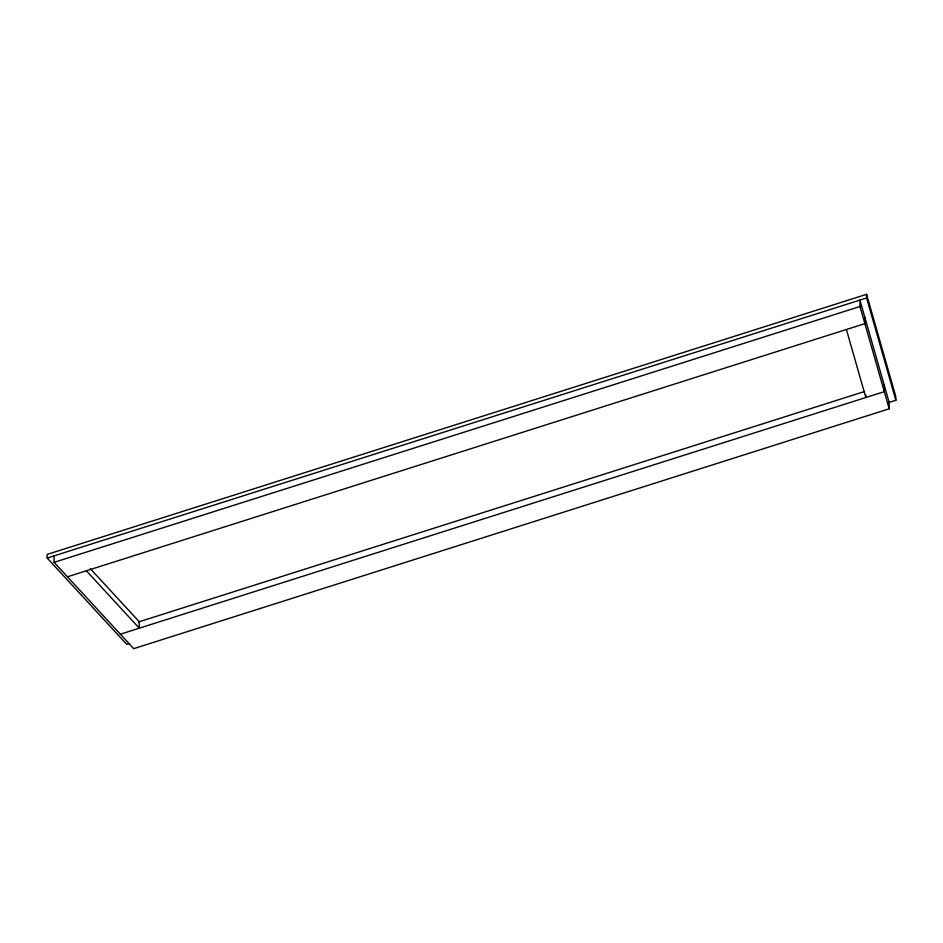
<?xml version="1.0" encoding="UTF-8"?>
<svg xmlns="http://www.w3.org/2000/svg" width="943" height="943" viewBox="0 0 943 943"><rect width="100%" height="100%" fill="white"/><g stroke="black" fill="none" stroke-linecap="round" stroke-linejoin="round"><path stroke-width="1.41" d="M888.836 402.496L895.85 400.268L895.815 396.638L866.582 294.334L47.15 554.425L47.185 558.056L126.751 644.387L129.556 643.491M47.185 558.056L866.617 297.964L866.582 294.334M54.116 562.334L859.981 306.499L859.91 300.098L889.143 402.39L889.202 408.791L133.682 648.666L54.116 562.334L54.046 555.875M67.448 576.786L864.872 323.638L864.814 317.237M138.55 621.956L864.59 391.498M120.35 634.203L884.31 391.651L884.239 385.251M90.304 568.664L139.222 621.743L139.281 628.191L86.379 570.786M866.617 297.964L895.85 400.268M859.981 306.499L889.202 408.791M846.401 329.496L865.839 397.522L865.804 394.964"/></g></svg>
